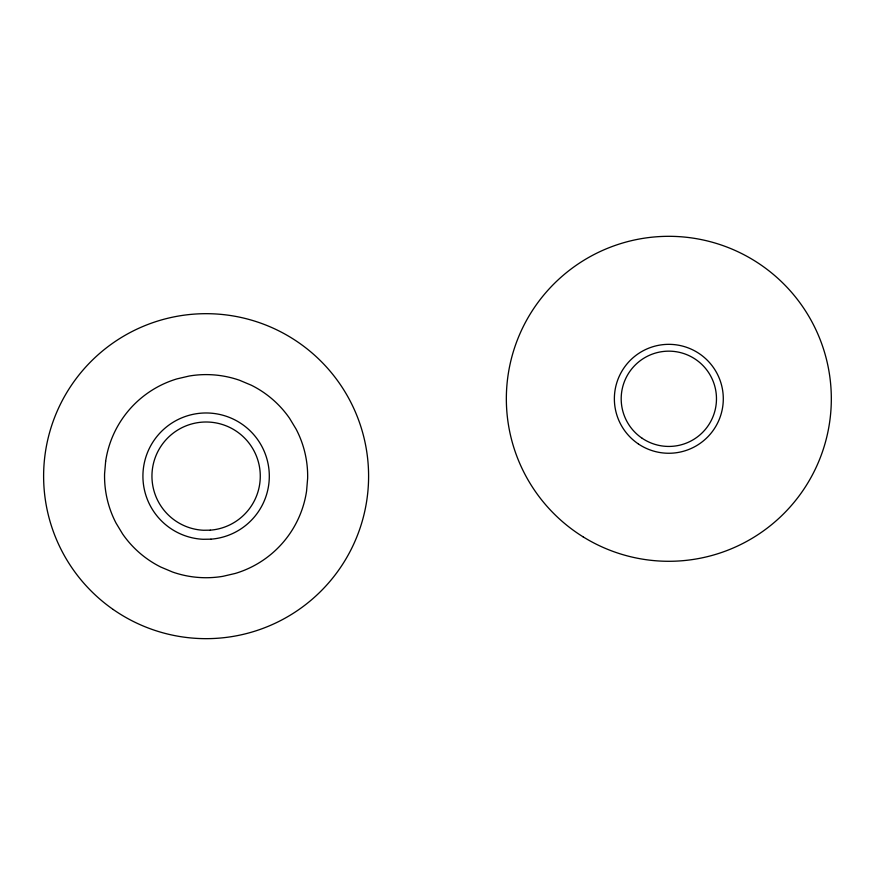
<?xml version="1.0" encoding="UTF-8"?>
<svg xmlns="http://www.w3.org/2000/svg" width="875" height="875" viewBox="0 0 875 875"><rect width="100%" height="100%" fill="white"/><g stroke="black" fill="none" stroke-linecap="round" stroke-linejoin="round"><path stroke-width="1.31" d="M105.656 461.223L104.573 473.933A101.555 101.555 0 0 0 116.058 523.119L122.653 534.034A101.555 101.555 0 0 0 160.858 567.087L172.605 572.042A101.555 101.555 0 0 0 222.939 576.319L235.364 573.42A101.555 101.555 0 0 0 306.567 491.105L307.639 478.395A101.555 101.555 0 0 0 296.155 429.209L289.559 418.294A101.555 101.555 0 0 0 251.366 385.241L239.608 380.286A101.555 101.555 0 0 0 189.273 376.009L176.859 378.908A101.555 101.555 0 0 0 105.656 461.223M210.263 530.173L203.459 530.261A54.163 54.163 0 0 1 159.392 448.755A54.163 54.163 0 0 1 252.044 447.464A54.163 54.163 0 0 1 210.263 530.173M210.952 539.175L203.022 539.284A63.197 63.197 0 0 1 151.605 444.183A63.197 63.197 0 0 1 259.7 442.673A63.197 63.197 0 0 1 210.952 539.175M583.089 536.834A162.498 162.498 0 0 0 831.239 404.031A162.498 162.498 0 0 0 592.167 255.533A162.498 162.498 0 0 0 583.089 536.834M642.228 438.32A47.644 47.644 0 0 0 716.363 402.073A47.644 47.644 0 0 0 647.905 355.994A47.644 47.644 0 0 0 642.228 438.32M638.422 443.986A54.469 54.469 0 0 0 723.166 402.544A54.469 54.469 0 0 0 644.908 349.869A54.469 54.469 0 0 0 638.422 443.986M113.225 609.503A162.498 162.498 0 0 0 368.014 489.934A162.498 162.498 0 0 0 137.08 329.066A162.498 162.498 0 0 0 113.225 609.503"/></g></svg>
